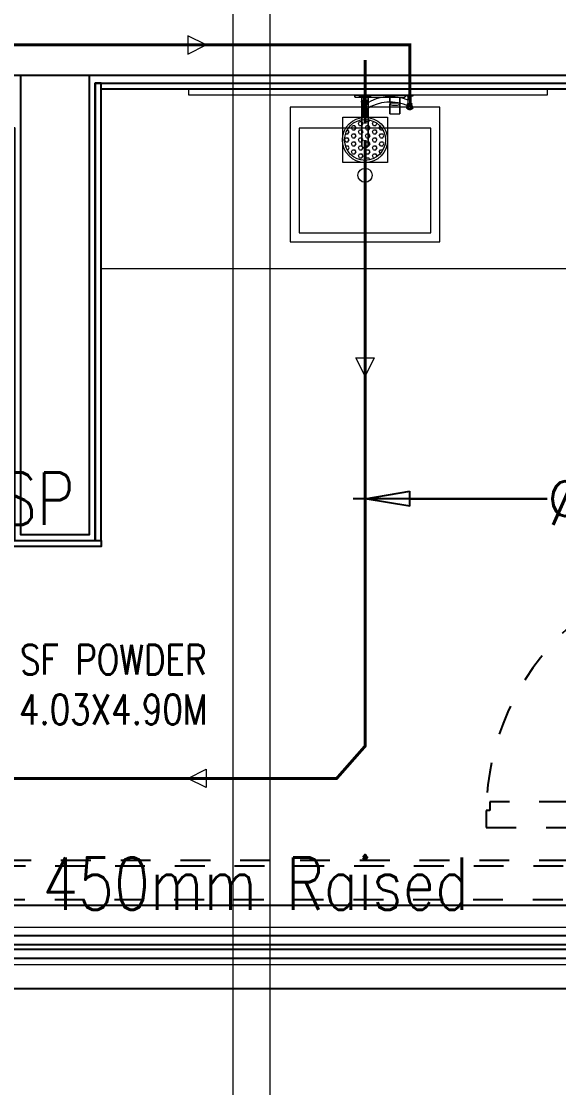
# Model space of a CAD drawing. Header units: metres. Extents: x 42 to 199, y -121 to 268.
# Drawn here: x 94.814 to 96.612, y 130.512 to 134.079 of the extents above; entities that cross this region are included whole.
import ezdxf
from ezdxf import colors
from ezdxf.entities.mleader import LeaderData, LeaderLine
from ezdxf.math import Vec2, Vec3

# ---------------------------------------------------------------- set-up
doc = ezdxf.new("R2010")
doc.units = ezdxf.units.M
doc.header["$LTSCALE"] = 0.3
for name, pattern in [('ACAD_ISO04W100', [30, 24, -3, 0, -3]), ('CENTER', [2, 1.25, -0.25, 0.25, -0.25]), ('CONTINOUS', [0]), ('DASHED', [0.75, 0.5, -0.25]), ('HIDDEN', [0.375, 0.25, -0.125])]:
    doc.linetypes.add(name, pattern=pattern)
doc.layers.get('0').update_dxf_attribs({"color": 8})
for name, color, linetype in [('A-DWV', 8, 'Continuous'), ('A-ELEVATION 3', 8, 'Continuous'), ('A-ELEVATION 5', 8, 'Continuous'), ('A-flooring', 8, 'Continuous'), ('A-Glass', 8, 'Continuous'), ('A-Hidden-Above', 8, 'HIDDEN'), ('A-Pelmet', 8, 'CENTER'), ('A-TEXT ARCHITECURAL', 8, 'Continuous'), ('A-Wall-Full', 8, 'Continuous'), ('A-Wall-Plst', 8, 'Continuous')]:
    doc.layers.add(name, color=color, linetype=linetype)
for name, color, linetype, lineweight in [('A-Plumbing Fixtures', 8, 'Continuous', 0), ('AGI- TEXT', 7, 'Continuous', 0), ('AGI-AV', 4, 'Continuous', 0), ('AGI-FT', 4, 'Continuous', 0), ('AGI-PHE-EQT', 5, 'Continuous', 0), ('AGI-PHE-SWP', 6, 'Continuous', 0), ('AGI-PHE-WP', 5, 'ACAD_ISO04W100', 0), ('AGI-PL-PLUMBING EQUPMENT', 4, 'Continuous', 0), ('DA HOUSE ARCH LAYOUT', 8, 'Continuous', 9), ('NEW', 7, 'Continuous', 0), ('PH304.3', 7, 'Continuous', 0), ('PHE - DWS', 3, 'DASHED', 0), ('PHE CLAMP', 7, 'Continuous', 0), ('PHE sanfix', 4, 'Continuous', 0)]:
    doc.layers.add(name, color=color, linetype=linetype, lineweight=lineweight)
doc.styles.add('ROMANS', font='romans.shx', dxfattribs={"width": 0.8, "height": 0.5})
doc.styles.add('T225', font='romans.shx', dxfattribs={"width": 0.8, "height": 0.25})

# ---------------------------------------------------------------- blocks, each defined once
blk = doc.blocks.new('RED_ROSETTA_PV_XREF 22.07.21$0$A$C7F376221-flat-2-flat-1-flat-1-flat-1-flat-1-flat-1-flat-1')
at = {"color": 4, "ltscale": 0.5}
for p, q in [((0.45, 0.5), (0, 0.5)), ((0, 0.5), (0, 0)), ((0.45, 0), (0.45, 0.5)), ((0.38, 0.47), (0.03, 0.47)), ((0.03, 0.47), (0.03, 0.03)), ((0.38, 0.03), (0.38, 0.47)), ((0.3139, 0.2527), (0.3136, 0.25)), ((0.3139, 0.2527), (0.3136, 0.25)), ((0.3136, 0.25), (0.3139, 0.2473)), ((0.3136, 0.25), (0.3139, 0.2473)), ((0.3149, 0.2552), (0.3139, 0.2527)), ((0.3149, 0.2552), (0.3139, 0.2527)), ((0.3165, 0.2574), (0.3149, 0.2552)), ((0.3185, 0.2591), (0.3165, 0.2574)), ((0.3209, 0.2601), (0.3185, 0.2591)), ((0.3234, 0.2605), (0.3209, 0.2601)), ((0.3376, 0.2605), (0.3234, 0.2605)), ((0.3234, 0.2605), (0.3376, 0.2605)), ((0.3395, 0.2605), (0.3376, 0.2605)), ((0.3376, 0.2605), (0.3395, 0.2605)), ((0.3419, 0.2605), (0.3395, 0.2605)), ((0.3395, 0.2605), (0.3419, 0.2605)), ((0.3419, 0.2605), (0.3447, 0.2605)), ((0.3447, 0.2605), (0.3419, 0.2605)), ((0.3447, 0.2605), (0.348, 0.2605)), ((0.348, 0.2605), (0.3447, 0.2605)), ((0.3516, 0.2605), (0.348, 0.2605)), ((0.348, 0.2605), (0.3516, 0.2605)), ((0.3554, 0.2605), (0.3516, 0.2605)), ((0.3516, 0.2605), (0.3554, 0.2605)), ((0.3554, 0.2605), (0.3595, 0.2605)), ((0.3595, 0.2605), (0.3554, 0.2605)), ((0.3595, 0.2605), (0.3638, 0.2605)), ((0.3638, 0.2605), (0.3595, 0.2605)), ((0.3638, 0.2605), (0.3681, 0.2605)), ((0.3681, 0.2605), (0.3638, 0.2605)), ((0.3681, 0.2605), (0.4801, 0.2605)), ((0.4801, 0.2605), (0.3681, 0.2605)), ((0.4806, 0.2605), (0.4801, 0.2605)), ((0.4801, 0.2605), (0.4806, 0.2605)), ((0.4814, 0.2607), (0.4806, 0.2605)), ((0.4824, 0.2612), (0.4814, 0.2607)), ((0.4832, 0.2622), (0.4824, 0.2612)), ((0.4836, 0.2635), (0.4832, 0.2622)), ((0.4839, 0.2837), (0.4836, 0.283)), ((0.4836, 0.283), (0.4836, 0.2828)), ((0.4836, 0.2828), (0.4836, 0.2823)), ((0.4836, 0.2823), (0.4836, 0.2815)), ((0.4836, 0.2815), (0.4836, 0.2805)), ((0.4836, 0.2805), (0.4836, 0.2793)), ((0.4836, 0.2793), (0.4836, 0.278)), ((0.4836, 0.278), (0.4836, 0.2635)), ((0.4836, 0.278), (0.4836, 0.277)), ((0.4836, 0.278), (0.4836, 0.2635)), ((0.4836, 0.277), (0.4836, 0.2743)), ((0.4836, 0.2766), (0.4836, 0.2756)), ((0.4836, 0.2756), (0.4836, 0.273)), ((0.4836, 0.2743), (0.4836, 0.2698)), ((0.4836, 0.273), (0.4836, 0.2688)), ((0.4836, 0.2698), (0.4836, 0.2639)), ((0.4836, 0.2688), (0.4836, 0.2635)), ((0.4836, 0.266), (0.4836, 0.2654)), ((0.4836, 0.2654), (0.4836, 0.2639)), ((0.4836, 0.2646), (0.4836, 0.2641)), ((0.4836, 0.2641), (0.4836, 0.2635)), ((0.4836, 0.2639), (0.4836, 0.2613)), ((0.4836, 0.2639), (0.4836, 0.2572)), ((0.4836, 0.2613), (0.4836, 0.258)), ((0.4836, 0.258), (0.4836, 0.2541)), ((0.4836, 0.2572), (0.4836, 0.25)), ((0.4836, 0.2541), (0.4836, 0.25)), ((0.4836, 0.25), (0.4836, 0.2428)), ((0.4836, 0.25), (0.4836, 0.2459)), ((0.4846, 0.284), (0.4839, 0.2837)), ((0.4839, 0.2837), (0.4839, 0.2835)), ((0.4839, 0.2835), (0.4839, 0.2829)), ((0.4839, 0.2829), (0.4839, 0.282)), ((0.4839, 0.282), (0.4839, 0.2808)), ((0.4839, 0.2808), (0.4839, 0.2795)), ((0.4839, 0.2795), (0.4839, 0.278)), ((0.4839, 0.278), (0.4839, 0.2)), ((0.4839, 0.278), (0.4839, 0.2)), ((0.4906, 0.284), (0.4846, 0.284)), ((0.4846, 0.284), (0.4906, 0.284)), ((0.4906, 0.284), (0.4906, 0.2838)), ((0.4906, 0.2838), (0.4906, 0.2832)), ((0.4906, 0.2832), (0.4906, 0.2822)), ((0.4906, 0.2822), (0.4906, 0.281)), ((0.4906, 0.281), (0.4906, 0.2795)), ((0.4906, 0.2795), (0.4906, 0.278)), ((0.4906, 0.278), (0.4906, 0.2)), ((0.4906, 0.278), (0.4906, 0.2)), ((0.3139, 0.2473), (0.3149, 0.2448)), ((0.3139, 0.2473), (0.3149, 0.2448)), ((0.3149, 0.2448), (0.3165, 0.2426)), ((0.3165, 0.2426), (0.3185, 0.2409)), ((0.3185, 0.2409), (0.3209, 0.2399)), ((0.3209, 0.2399), (0.3234, 0.2395)), ((0.3234, 0.2395), (0.3376, 0.2395)), ((0.3376, 0.2395), (0.3234, 0.2395)), ((0.3395, 0.2395), (0.3376, 0.2395)), ((0.3376, 0.2395), (0.3395, 0.2395)), ((0.3419, 0.2395), (0.3395, 0.2395)), ((0.3395, 0.2395), (0.3419, 0.2395)), ((0.3419, 0.2395), (0.3447, 0.2395)), ((0.3447, 0.2395), (0.3419, 0.2395)), ((0.3447, 0.2395), (0.348, 0.2395)), ((0.348, 0.2395), (0.3447, 0.2395)), ((0.348, 0.2395), (0.3516, 0.2395)), ((0.3516, 0.2395), (0.348, 0.2395)), ((0.3516, 0.2395), (0.3554, 0.2395)), ((0.3554, 0.2395), (0.3516, 0.2395)), ((0.3595, 0.2395), (0.3554, 0.2395)), ((0.3554, 0.2395), (0.3595, 0.2395)), ((0.3638, 0.2395), (0.3595, 0.2395)), ((0.3595, 0.2395), (0.3638, 0.2395)), ((0.3638, 0.2395), (0.3681, 0.2395)), ((0.3681, 0.2395), (0.3638, 0.2395)), ((0.3681, 0.2395), (0.4801, 0.2395)), ((0.4801, 0.2395), (0.3681, 0.2395)), ((0.4801, 0.2395), (0.4806, 0.2395)), ((0.4806, 0.2395), (0.4801, 0.2395)), ((0.4806, 0.2395), (0.4814, 0.2393)), ((0.4814, 0.2393), (0.4824, 0.2388)), ((0.4824, 0.2388), (0.4832, 0.2378)), ((0.4832, 0.2378), (0.4836, 0.2365)), ((0.4836, 0.2459), (0.4836, 0.242)), ((0.4836, 0.2428), (0.4836, 0.2361)), ((0.4836, 0.242), (0.4836, 0.2387)), ((0.4836, 0.2387), (0.4836, 0.2361)), ((0.4836, 0.2365), (0.4836, 0.2312)), ((0.4836, 0.2365), (0.4836, 0.2359)), ((0.4836, 0.2365), (0.4836, 0.2)), ((0.4836, 0.2361), (0.4836, 0.2346)), ((0.4836, 0.2361), (0.4836, 0.2302)), ((0.4836, 0.2359), (0.4836, 0.2354)), ((0.4836, 0.2346), (0.4836, 0.234)), ((0.4836, 0.2312), (0.4836, 0.227)), ((0.4836, 0.2302), (0.4836, 0.2257)), ((0.4836, 0.227), (0.4836, 0.2244)), ((0.4836, 0.2257), (0.4836, 0.223)), ((0.4836, 0.2244), (0.4836, 0.2234)), ((0.4836, 0.223), (0.4836, 0.222)), ((0.4836, 0.2), (0.4836, 0.167)), ((0.4839, 0.2), (0.4839, 0.122)), ((0.4906, 0.2), (0.4906, 0.122)), ((0.4278, 0.1667), (0.4276, 0.1662)), ((0.4276, 0.1662), (0.4276, 0.15)), ((0.4276, 0.15), (0.4276, 0.1338)), ((0.4282, 0.167), (0.4278, 0.1667)), ((0.4301, 0.167), (0.4282, 0.167)), ((0.4282, 0.167), (0.4301, 0.167)), ((0.4435, 0.167), (0.4301, 0.167)), ((0.4301, 0.167), (0.4435, 0.167)), ((0.4435, 0.167), (0.4465, 0.167)), ((0.4465, 0.167), (0.4435, 0.167)), ((0.4606, 0.167), (0.4465, 0.167)), ((0.4465, 0.167), (0.4606, 0.167)), ((0.4567, 0.1544), (0.4566, 0.15)), ((0.4566, 0.15), (0.4567, 0.1456)), ((0.4571, 0.1584), (0.4567, 0.1544)), ((0.4567, 0.1456), (0.4571, 0.1416)), ((0.4577, 0.162), (0.4571, 0.1584)), ((0.4586, 0.1647), (0.4577, 0.162)), ((0.4595, 0.1664), (0.4586, 0.1647)), ((0.4606, 0.166), (0.4592, 0.1658)), ((0.4606, 0.167), (0.4595, 0.1664)), ((0.4606, 0.167), (0.4606, 0.1664)), ((0.4606, 0.1664), (0.4606, 0.166)), ((0.4646, 0.166), (0.4606, 0.166)), ((0.4606, 0.166), (0.4646, 0.166)), ((0.4648, 0.1668), (0.4646, 0.1663)), ((0.4646, 0.1663), (0.4646, 0.166)), ((0.4646, 0.166), (0.4646, 0.1654)), ((0.4646, 0.1654), (0.4646, 0.1639)), ((0.4646, 0.1639), (0.4646, 0.1613)), ((0.4646, 0.1613), (0.4646, 0.1579)), ((0.4646, 0.1579), (0.4646, 0.1541)), ((0.4646, 0.1541), (0.4646, 0.15)), ((0.4646, 0.15), (0.4646, 0.1459)), ((0.4646, 0.1459), (0.4646, 0.1421)), ((0.4653, 0.167), (0.4648, 0.1668)), ((0.4648, 0.1668), (0.4648, 0.1662)), ((0.4648, 0.1662), (0.4648, 0.1645)), ((0.4648, 0.1645), (0.4648, 0.1619)), ((0.4648, 0.1619), (0.4648, 0.1584)), ((0.4648, 0.1584), (0.4648, 0.1543)), ((0.4648, 0.1543), (0.4648, 0.15)), ((0.4648, 0.15), (0.4648, 0.1457)), ((0.4648, 0.1457), (0.4648, 0.1417)), ((0.4653, 0.167), (0.4836, 0.167)), ((0.4836, 0.167), (0.4653, 0.167)), ((0.4836, 0.178), (0.4836, 0.177)), ((0.4836, 0.177), (0.4836, 0.1743)), ((0.4836, 0.1766), (0.4836, 0.1756)), ((0.4836, 0.1756), (0.4836, 0.173)), ((0.4836, 0.1743), (0.4836, 0.1698)), ((0.4836, 0.173), (0.4836, 0.1688)), ((0.4836, 0.1698), (0.4836, 0.1639)), ((0.4836, 0.1688), (0.4836, 0.167)), ((0.4836, 0.1675), (0.4836, 0.1669)), ((0.4836, 0.1675), (0.4836, 0.167)), ((0.4836, 0.1669), (0.4836, 0.1652)), ((0.4836, 0.1652), (0.4836, 0.1624)), ((0.4836, 0.1639), (0.4836, 0.1572)), ((0.4836, 0.1624), (0.4836, 0.1588)), ((0.4836, 0.1588), (0.4836, 0.1545)), ((0.4836, 0.1572), (0.4836, 0.15)), ((0.4836, 0.1545), (0.4836, 0.15)), ((0.4836, 0.15), (0.4836, 0.1428)), ((0.4836, 0.15), (0.4836, 0.1455)), ((0.4836, 0.1455), (0.4836, 0.1412)), ((0.4836, 0.1428), (0.4836, 0.1361)), ((0.4276, 0.1338), (0.4278, 0.1333)), ((0.4278, 0.1333), (0.4282, 0.133)), ((0.4282, 0.133), (0.4301, 0.133)), ((0.4301, 0.133), (0.4282, 0.133)), ((0.4465, 0.133), (0.4301, 0.133)), ((0.4301, 0.133), (0.4465, 0.133)), ((0.4465, 0.133), (0.4606, 0.133)), ((0.4606, 0.133), (0.4465, 0.133)), ((0.4571, 0.1416), (0.4577, 0.138)), ((0.4577, 0.138), (0.4586, 0.1353)), ((0.4586, 0.1353), (0.4595, 0.1336)), ((0.4592, 0.1342), (0.4606, 0.134)), ((0.4595, 0.1336), (0.4606, 0.133)), ((0.4646, 0.134), (0.4606, 0.134)), ((0.4606, 0.134), (0.4606, 0.1336)), ((0.4606, 0.134), (0.4646, 0.134)), ((0.4606, 0.1336), (0.4606, 0.133)), ((0.4646, 0.1421), (0.4646, 0.1387)), ((0.4646, 0.1387), (0.4646, 0.1361)), ((0.4646, 0.1361), (0.4646, 0.1346)), ((0.4646, 0.1346), (0.4646, 0.134)), ((0.4646, 0.134), (0.4646, 0.1338)), ((0.4646, 0.1338), (0.4648, 0.1333)), ((0.4648, 0.1417), (0.4648, 0.1382)), ((0.4648, 0.1382), (0.4648, 0.1355)), ((0.4648, 0.1355), (0.4648, 0.1339)), ((0.4648, 0.1339), (0.4648, 0.1333)), ((0.4648, 0.1333), (0.4653, 0.133)), ((0.4653, 0.133), (0.4836, 0.133)), ((0.4836, 0.133), (0.4653, 0.133)), ((0.4836, 0.1412), (0.4836, 0.1376)), ((0.4836, 0.1376), (0.4836, 0.1348)), ((0.4836, 0.1361), (0.4836, 0.1302)), ((0.4836, 0.1348), (0.4836, 0.1331)), ((0.4836, 0.1331), (0.4836, 0.1325)), ((0.4836, 0.133), (0.4836, 0.122)), ((0.4836, 0.133), (0.4836, 0.1312)), ((0.4836, 0.133), (0.4836, 0.1325)), ((0.4836, 0.1312), (0.4836, 0.127)), ((0.4836, 0.1302), (0.4836, 0.1257)), ((0.4836, 0.127), (0.4836, 0.1244)), ((0.4836, 0.1257), (0.4836, 0.123)), ((0.4836, 0.1244), (0.4836, 0.1234)), ((0.4836, 0.123), (0.4836, 0.122)), ((0.4836, 0.122), (0.4836, 0.1207)), ((0.4836, 0.1207), (0.4836, 0.1195)), ((0.4836, 0.1195), (0.4836, 0.1185)), ((0.4836, 0.1185), (0.4836, 0.1177)), ((0.4836, 0.1177), (0.4836, 0.1172)), ((0.4836, 0.1172), (0.4836, 0.117)), ((0.4836, 0.117), (0.4839, 0.1163)), ((0.4839, 0.122), (0.4839, 0.1205)), ((0.4839, 0.1205), (0.4839, 0.1192)), ((0.4839, 0.1192), (0.4839, 0.118)), ((0.4839, 0.118), (0.4839, 0.1171)), ((0.4839, 0.1171), (0.4839, 0.1165)), ((0.4839, 0.1165), (0.4839, 0.1163)), ((0.4839, 0.1163), (0.4846, 0.116)), ((0.4846, 0.116), (0.4906, 0.116)), ((0.4906, 0.116), (0.4846, 0.116)), ((0.4906, 0.122), (0.4906, 0.1205)), ((0.4906, 0.1205), (0.4906, 0.119)), ((0.4906, 0.119), (0.4906, 0.1178)), ((0.4906, 0.1178), (0.4906, 0.1168)), ((0.4906, 0.1168), (0.4906, 0.1162)), ((0.4906, 0.1162), (0.4906, 0.116)), ((0, 0), (0.45, 0)), ((0.03, 0.03), (0.38, 0.03))]:
    blk.add_line(p, q, dxfattribs=at)
blk.add_circle((0.2223, 0.25), 0.0237, dxfattribs=at)
blk = doc.blocks.new('*U124')
at = {"color": 8}
for points in [[(5.217, -0.025), (5.267, -0.025), (5.267, 0.05), (5.217, 0.05)], [(5.267, 0.05), (5.267, -0.025), (9.1069, -0.025), (9.1069, 0.05)], [(9.1569, -0.025), (9.1069, -0.025), (9.1069, 0.05), (9.1569, 0.05)]]:
    blk.add_lwpolyline(points, close=True, dxfattribs=at)
at = {"layer": 'A-Glass', "color": 8}
blk.add_lwpolyline([(5.267, 0.0195), (5.267, 0.0055), (9.1069, 0.0055), (9.1069, 0.0195)], close=True, dxfattribs=at)
blk = doc.blocks.new('zw$1AA4')
at = {"color": 8, "ltscale": 0.25}
blk.add_lwpolyline([(-10.8899, -5.7819), (-10.7649, -5.7819), (-10.7649, 8.2382), (-10.8899, 8.2382)], close=True, dxfattribs=at)
for points in [[(-13.6049, -4.0768), (2.251, -4.0768)], [(2.251, -4.2018), (-13.6049, -4.2018)]]:
    blk.add_lwpolyline(points, dxfattribs=at)
blk = doc.blocks.new('DA HOUSE ARCH LAYOUT')
at = {"color": 8}
blk.add_wipeout([(-11.75, 187.3699), (-11.75, 207.63), (32.7248, 207.6299), (32.7243, 197.17), (20.94, 197.17), (20.94, 187.37)], dxfattribs=at).dxf.layer = 'A-ELEVATION 5'
at = {"layer": 'A-ELEVATION 3', "color": 8}
blk.add_lwpolyline([(-4.24, 191.75), (-0.3, 191.75), (-0.3, 191.47), (-4.24, 191.47)], close=True, dxfattribs=at)
at = {"layer": 'A-flooring', "color": 8}
for points in [[(-2.085, 192.97), (-2.065, 192.97), (-2.065, 194.5), (-2.085, 194.5)], [(-2.065, 194.5), (-0.28, 194.5), (-0.28, 194.48), (-2.065, 194.48)], [(-2.375, 192.97), (-2.065, 192.97), (-2.065, 192.95), (-2.375, 192.95)]]:
    blk.add_lwpolyline(points, close=True, dxfattribs=at)
at = {"layer": 'A-Hidden-Above', "color": 8, "ltscale": 0.5}
blk.add_lwpolyline([(0.113, 192.0101), (0.113, 192.0671), (0.1008, 192.0671), (0.1008, 192.0961), (-0.7647, 192.0961), (-0.7647, 192.0671), (-0.7768, 192.0671), (-0.7768, 192.0101), (0.113, 192.0101)], dxfattribs=at)
blk.add_arc((0.07, 192.0541), 0.8469, 87.0884, 179.1215, dxfattribs=at)
at = {"layer": 'A-Pelmet', "color": 8, "ltscale": 0.25}
for points in [[(-0.2999, 191.9), (-4.24, 191.9), (-4.24, 191.75), (-0.2999, 191.75)], [(-0.3189, 191.881), (-4.221, 191.881), (-4.221, 191.769), (-0.3189, 191.769)]]:
    blk.add_lwpolyline(points, close=True, dxfattribs=at)
at = {"layer": 'A-Plumbing Fixtures', "color": 8}
blk.add_lwpolyline([(-0.3, 194.48), (-2.065, 194.48), (-2.065, 193.88), (-0.3, 193.88)], close=True, dxfattribs=at)
at = {"layer": 'A-Wall-Full', "color": 8, "transparency": 33554687}
for points in [[(-0.025, 194.755), (-0.025, 194.525), (-4.285, 194.525), (-4.285, 191.495), (-4.515, 191.495), (-4.515, 194.755)], [(-2.105, 194.525), (-2.335, 194.525), (-2.335, 192.99), (-2.105, 192.99)]]:
    blk.add_lwpolyline(points, close=True, dxfattribs=at)
at = {"layer": 'A-Wall-Plst', "color": 8}
blk.add_lwpolyline([(-4.54, 191.47), (-4.26, 191.47), (-4.26, 191.9874), (-4.26, 191.9874), (-4.26, 194.35), (-2.355, 194.35), (-2.355, 192.97), (-2.085, 192.97), (-2.085, 194.5), (-0.28, 194.5), (-0.28, 192.93), (0, 192.93), (0, 196.33), (-0.28, 196.33), (-0.28, 194.78), (-4.265, 194.78), (-4.265, 196.33), (-4.54, 196.33)], close=True, dxfattribs=at)
at = {"layer": 'A-DWV', "color": 8, "rotation": 180}
blk.add_blockref('*U124', (4.9169, 191.6225), dxfattribs=at)
at = {"layer": 'A-Plumbing Fixtures', "color": 8, "rotation": 90}
blk.add_blockref('RED_ROSETTA_PV_XREF 22.07.21$0$A$C7F376221-flat-2-flat-1-flat-1-flat-1-flat-1-flat-1-flat-1', (-0.9325, 193.9694), dxfattribs=at)
at = {"layer": 'A-TEXT ARCHITECURAL', "color": 8, "insert": (-3.0337, 192.6215), "char_height": 0.1, "width": 2.017239, "attachment_point": 1, "style": 'ROMANS'}
blk.add_mtext('\\pxqc;SF POWDER \\P4.03X4.90M', dxfattribs=at)
at = {"color": 8}
blk.add_wipeout([(-0.5725, 194.48), (-0.5725, 194.46), (-1.7725, 194.46), (-1.7725, 194.48)], dxfattribs=at).dxf.layer = 'A-Plumbing Fixtures'
at = {"layer": 'A-Plumbing Fixtures', "color": 8}
blk.add_lwpolyline([(-0.5725, 194.48), (-0.5725, 194.46), (-1.7725, 194.46), (-1.7725, 194.48)], close=True, dxfattribs=at)
at = {"color": 8, "ltscale": 0.25, "transparency": 33554687}
blk.add_blockref('zw$1AA4', (9.2649, 195.7528), dxfattribs=at)
blk = doc.blocks.new('CARE-FTLOOR TRAP')
at = {"layer": 'PHE sanfix', "ltscale": 0.025}
h = blk.add_hatch(dxfattribs=at)
h.set_pattern_fill('HEX', color=256, scale=94.707521, angle=179.1253, style=0)
h.set_pattern_definition([(179.1253, (3474.058, -9141.882), (-0.313026, -20.50239), [11.83844, -23.67688]), (299.1253, (3474.058, -9141.882), (17.912104, 9.980107), [11.83844, -23.67688]), (239.1253, (3462.221, -9141.7), (17.599078, -10.522284), [11.83844, -23.67688])])
h.paths.add_polyline_path([(-104.2, 1.6, 1), (104.2, -1.6, 1)])
for p, q in [((-116.5, -114.7), (-112.8, 117.4)), ((-112.8, 117.4), (115.8, 113.7)), ((115.8, 113.7), (112.1, -118.3)), ((112.1, -118.3), (-116.5, -114.7))]:
    blk.add_line(p, q, dxfattribs=at)
for radius in [115.5, 104.2]:
    blk.add_circle((0, 0), radius, dxfattribs=at)
blk = doc.blocks.new('JRKGRG')
at = {"layer": 'AGI-PL-PLUMBING EQUPMENT', "color": 4, "linetype": 'Continuous', "lineweight": 0}
for p, q in [((2755326.9, -167826.3, 0), (2755326.1, -167826.3, 0)), ((2755326.9, -167836.1, 0), (2755326.1, -167836.1, 0))]:
    blk.add_line(p, q, dxfattribs=at)
at = {"layer": 'AGI-PL-PLUMBING EQUPMENT', "color": 4, "linetype": 'Continuous', "lineweight": 0, "ltscale": 0.3}
blk.add_line((2755326.9, -167831.2, 0), (2755326.1, -167831.2, 0), dxfattribs=at)
at = {"layer": 'AGI-PL-PLUMBING EQUPMENT', "color": 4, "linetype": 'Continuous', "lineweight": 0, "ltscale": 50}
for p, q in [((2755326.9, -167815.4, 0), (2755326.9, -167846.9, 0)), ((2755331, -167815.4, 0), (2755326.9, -167815.4, 0)), ((2755331, -167815.4, 0), (2755331, -167846.9, 0)), ((2755343.4, -167824.1, 0), (2755331, -167824.1, 0)), ((2755344.9, -167831.2, 0), (2755331, -167831.2, 0)), ((2755366.1, -167824.1, 0), (2755343.4, -167824.1, 0)), ((2755366.1, -167831.2, 0), (2755352.2, -167831.2, 0)), ((2755366.1, -167822.8, 0), (2755366.1, -167839.5, 0)), ((2755388, -167816.7, 0), (2755367.6, -167821, 0)), ((2755390.3, -167818.5, 0), (2755390.3, -167843.8, 0)), ((2755331, -167846.9, 0), (2755326.9, -167846.9, 0)), ((2755366.1, -167838.2, 0), (2755331, -167838.2, 0)), ((2755388, -167845.6, 0), (2755367.6, -167841.3, 0))]:
    blk.add_line(p, q, dxfattribs=at)
at = {"layer": 'AGI-PL-PLUMBING EQUPMENT', "color": 4, "linetype": 'Continuous', "lineweight": 0, "ltscale": 50, "elevation": 0}
for points in [[(2755390.3, -167821.3), (2755366.1, -167827.6)], [(2755390.3, -167827.1), (2755366.1, -167829.4)], [(2755390.3, -167835.3), (2755366.1, -167832.5)], [(2755390.3, -167841), (2755366.1, -167834.4)]]:
    blk.add_lwpolyline(points, dxfattribs=at)
for points in [[(2755390.3, -167841, 0.372706), (2755390.3, -167821.3)], [(2755390.3, -167835.3, 0.176556), (2755390.3, -167827)]]:
    blk.add_lwpolyline(points, format="xyb", dxfattribs=at)
at = {"layer": 'AGI-PL-PLUMBING EQUPMENT', "color": 4, "linetype": 'Continuous', "lineweight": 0, "ltscale": 50}
blk.add_circle((2755348.5, -167831.2, 0), 3.67, dxfattribs=at)
for centre, radius, start, end in [((2755368, -167822.8, 0), 1.86, 101.8986, 180), ((2755388.4, -167818.5, 0), 1.86, 0, 101.8986), ((2755378.9, -167831.2, 0), 17, 311.8802, 48.1198), ((2755368, -167839.5, 0), 1.86, 180, 258.1014), ((2755388.4, -167843.8, 0), 1.86, 258.1014, 0)]:
    blk.add_arc(centre, radius, start, end, dxfattribs=at)
blk = doc.blocks.new('AV-WB')
at = {"layer": 'AGI-PL-PLUMBING EQUPMENT'}
for p, q in [((5.72, 1.73), (5.72, 2.58)), ((6.11, 1.73), (6.11, 2.57)), ((4.79, 0), (4.79, 0.1)), ((4.79, 0), (7.04, 0)), ((6.95, 0.15), (4.87, 0.15)), ((5.09, 0.39), (5.91, 0.39)), ((5.38, 0.39), (5.38, 0.94)), ((6.37, 1.63), (5.46, 1.63)), ((5.46, 1.63), (5.46, 0.98)), ((5.46, 0.98), (5.92, 0.98)), ((5.69, 0.98), (5.69, 0.39)), ((6.73, 0.39), (5.91, 0.39)), ((6.37, 0.98), (5.92, 0.98)), ((6.14, 0.98), (6.14, 0.39)), ((6.37, 1.63), (6.37, 0.98)), ((6.45, 0.39), (6.45, 0.94)), ((7.04, 0), (7.04, 0.1))]:
    blk.add_line(p, q, dxfattribs=at)
blk.add_lwpolyline([(5.72, 2.58), (6.11, 2.58)], dxfattribs=at)
for centre, radius, start, end in [((4.87, 0.06), 0.0917, 88.0282, 152.0821), ((5.34, -0.08), 0.525, 118.3436, 154.2104), ((5.52, 0.77), 0.223, 105.9076, 129.9207), ((5.92, 1.4), 0.382, 35.7762, 144.2238), ((6.31, 0.77), 0.223, 50.0793, 74.0924), ((6.48, -0.08), 0.525, 25.7896, 61.6564), ((6.96, 0.06), 0.0917, 27.9179, 91.9718)]:
    blk.add_arc(centre, radius, start, end, dxfattribs=at)
at = {"layer": 'PH304.3', "color": 3, "ltscale": 5}
for points in [[(-1.9, 1.98, 0.264153), (5.72, 2.58, -3.868378)], [(-1.9, 0.98, 0.264153), (5.72, 1.58, -3.868378)]]:
    blk.add_lwpolyline(points, format="xyb", dxfattribs=at)
at = {"layer": 'NEW', "color": 32, "true_color": 0xcd6928, "xscale": -0.03821075313219752, "yscale": 0.03821075313219752, "zscale": 0.03821075313219752, "rotation": 270.0001714415055}
blk.add_blockref('JRKGRG', (6411.18, -105283.1, 0), dxfattribs=at)
blk = doc.blocks.new('direction')
at = {"color": 0}
blk.add_lwpolyline([(-1.22, 2.45), (0, 0), (1.22, 2.45), (-1.22, 2.45)], dxfattribs=at)
blk = doc.blocks.new('_ClosedBlank')
at = {"color": 0, "linetype": 'ByBlock', "lineweight": -2}
for p, q in [((-1, 0.167), (0, 0)), ((-1, 0.167), (-1, -0.167)), ((0, 0), (-1, -0.167))]:
    blk.add_line(p, q, dxfattribs=at)

msp = doc.modelspace()

# ---------------------------------------------------------------- block references
at = {"layer": 'DA HOUSE ARCH LAYOUT'}
msp.add_blockref('DA HOUSE ARCH LAYOUT', (97.1462, -60.628), dxfattribs=at)

# ---------------------------------------------------------------- next in the draw order: linework, layer by layer
at = {"layer": 'AGI-PHE-WP', "linetype": 'ByBlock', "ltscale": 0.25, "const_width": 0.01}
msp.add_lwpolyline([(95.9637, 133.682), (95.9637, 131.6538), (95.869, 131.5462), (92.5066, 131.5458)], dxfattribs=at)
at = {"layer": 'PHE - DWS', "linetype": 'ByBlock', "ltscale": 0.25, "const_width": 0.01}
msp.add_lwpolyline([(92.5227, 131.359), (92.7585, 131.359), (92.7585, 131.8834), (92.7585, 131.8834), (92.7585, 133.9998), (96.1137, 133.9998), (96.1137, 133.8165)], dxfattribs=at)
at = {"layer": 'PHE - DWS', "color": 51, "linetype": 'ByBlock', "ltscale": 0.25, "true_color": 0xf7f281, "const_width": 0.01}
msp.add_lwpolyline([(95.9637, 133.7359), (95.9637, 133.9498)], dxfattribs=at)

# ---------------------------------------------------------------- next in the draw order: block references
at = {"layer": 'AGI-AV', "xscale": 0.01873039178123528, "yscale": 0.01873039178123528, "zscale": 0.01873039178123528, "rotation": 179.9999999999999}
msp.add_blockref('AV-WB', (96.0744, 133.832), dxfattribs=at)
at = {"layer": 'AGI-FT', "xscale": 0.0006560697574302621, "yscale": 0.0006560697574302621, "zscale": 0.0006560697574302621, "rotation": 180.9198599458406}
msp.add_blockref('CARE-FTLOOR TRAP', (95.9637, 133.682), dxfattribs=at)
at = {"layer": 'AGI-PHE-EQT', "color": 241, "linetype": 'CONTINOUS', "lineweight": 50, "true_color": 0xf7abae, "xscale": 0.0007629879260068051, "yscale": 0.0007629879260068051, "zscale": 0.0007629879260068051, "rotation": 270}
msp.add_blockref('JRKGRG', (224.0168, 2236.0931, 0), dxfattribs=at)
at = {"layer": 'PHE CLAMP', "yscale": 0.02499999999999996, "zscale": 0.02499999999999996}
for p, xscale, rotation in [((95.4324, 133.9998), 0.02499999999999996, 90.00000000000124), ((95.9637, 132.8917), -0.02499999999999996, 359.9999999999988), ((95.3712, 131.5461), -0.02499999999999996, 269.9999999999988)]:
    msp.add_blockref('direction', p, dxfattribs=dict(at, xscale=xscale, rotation=rotation))

# ---------------------------------------------------------------- next in the draw order: leaders
at = {"layer": 'AGI- TEXT', "color": 7, "ltscale": 0.25}
ml = msp.add_multileader_mtext('Standard', dxfattribs=at)
ml.set_content('Terrace Floor to 450mm Raised Shaft Proposed', color=1, style='T225')
ml.set_leader_properties()
ml.set_arrow_properties(name='CLOSEDBLANK')
ml.build(insert=Vec2(0, 0))
ml.multileader.update_dxf_attribs({"text_right_attachment_type": 6, "text_top_attachment_type": 0, "text_bottom_attachment_type": 0, "dogleg_length": 0.36, "arrow_head_size": 0.15})
ctx = ml.context
ctx.base_point, ctx.char_height, ctx.arrow_head_size, ctx.landing_gap_size, ctx.plane_origin = Vec3(93.2578, 131.1652), 0.175, 0.15, 0, Vec3(2397.6693, 76.2343)
ctx.right_attachment = 6
notes = []
notes.append((ctx, [(1, (1, 1, 0), (92.9154, 131.1652), (1, 0), 0.3425, [(0, [(92.6062, 131.1652)], 256, [])])]))
ctx.mtext.insert, ctx.mtext.width, ctx.mtext.flow_direction = Vec3(93.2578, 131.2819), 3.33429, 5
at = {"layer": 'AGI-PHE-SWP', "linetype": 'ByBlock', "ltscale": 0.25}
ml = msp.add_multileader_mtext('Standard', dxfattribs=at)
ml.set_content('%%C110SP', color=1, style='T225')
ml.set_leader_properties()
ml.set_arrow_properties(name='CLOSEDBLANK')
ml.build(insert=Vec2(0, 0))
ml.multileader.update_dxf_attribs({"text_right_attachment_type": 6, "text_top_attachment_type": 0, "text_bottom_attachment_type": 0, "dogleg_length": 0.36, "arrow_head_size": 0.15})
ctx = ml.context
ctx.base_point, ctx.char_height, ctx.arrow_head_size, ctx.landing_gap_size, ctx.plane_origin = Vec3(94.2659, 132.4816), 0.175, 0.15, 0, Vec3(2398.9897, 186.5261)
ctx.right_attachment = 6
notes.append((ctx, [(1, (1, 1, 0), (94.2054, 132.4816), (1, 0), 0.0605, [(0, [(93.8387, 132.4816)], 256, [])])]))
ctx.mtext.insert, ctx.mtext.flow_direction = Vec3(94.2659, 132.5691), 5
at = {"layer": 'AGI-PHE-WP', "linetype": 'ByBlock', "ltscale": 0.25}
ml = msp.add_multileader_mtext('Standard', dxfattribs=at)
ml.set_content('%%C75WP', color=1, style='T225')
ml.set_leader_properties()
ml.set_arrow_properties(name='CLOSEDBLANK')
ml.build(insert=Vec2(0, 0))
ml.multileader.update_dxf_attribs({"text_right_attachment_type": 6, "text_top_attachment_type": 0, "text_bottom_attachment_type": 0, "dogleg_length": 0.36, "arrow_head_size": 0.15})
ctx = ml.context
ctx.base_point, ctx.char_height, ctx.arrow_head_size, ctx.landing_gap_size, ctx.plane_origin = Vec3(96.5728, 132.4816), 0.175, 0.15, 0, Vec3(2400.8635, 186.5261)
ctx.right_attachment = 6
notes.append((ctx, [(1, (1, 1, 0), (96.5123, 132.4816), (1, 0), 0.0605, [(0, [(95.9637, 132.4816)], 256, [])])]))
ctx.mtext.insert, ctx.mtext.flow_direction = Vec3(96.5728, 132.5691), 5
for ctx, leaders in notes:
    for number, flags, end, landing, length, lines in leaders:
        leader = LeaderData()
        leader.index, (leader.has_last_leader_line, leader.has_dogleg_vector, leader.attachment_direction) = number, flags
        leader.last_leader_point, leader.dogleg_vector, leader.dogleg_length = Vec3(end), Vec3(landing), length
        for number, points, colour, breaks in lines:
            line = LeaderLine()
            line.index, line.vertices, line.color, line.breaks = number, Vec3.list(points), colors.encode_raw_color(colour), breaks
            leader.lines.append(line)
        ctx.leaders.append(leader)

doc.saveas('drawing.dxf')
